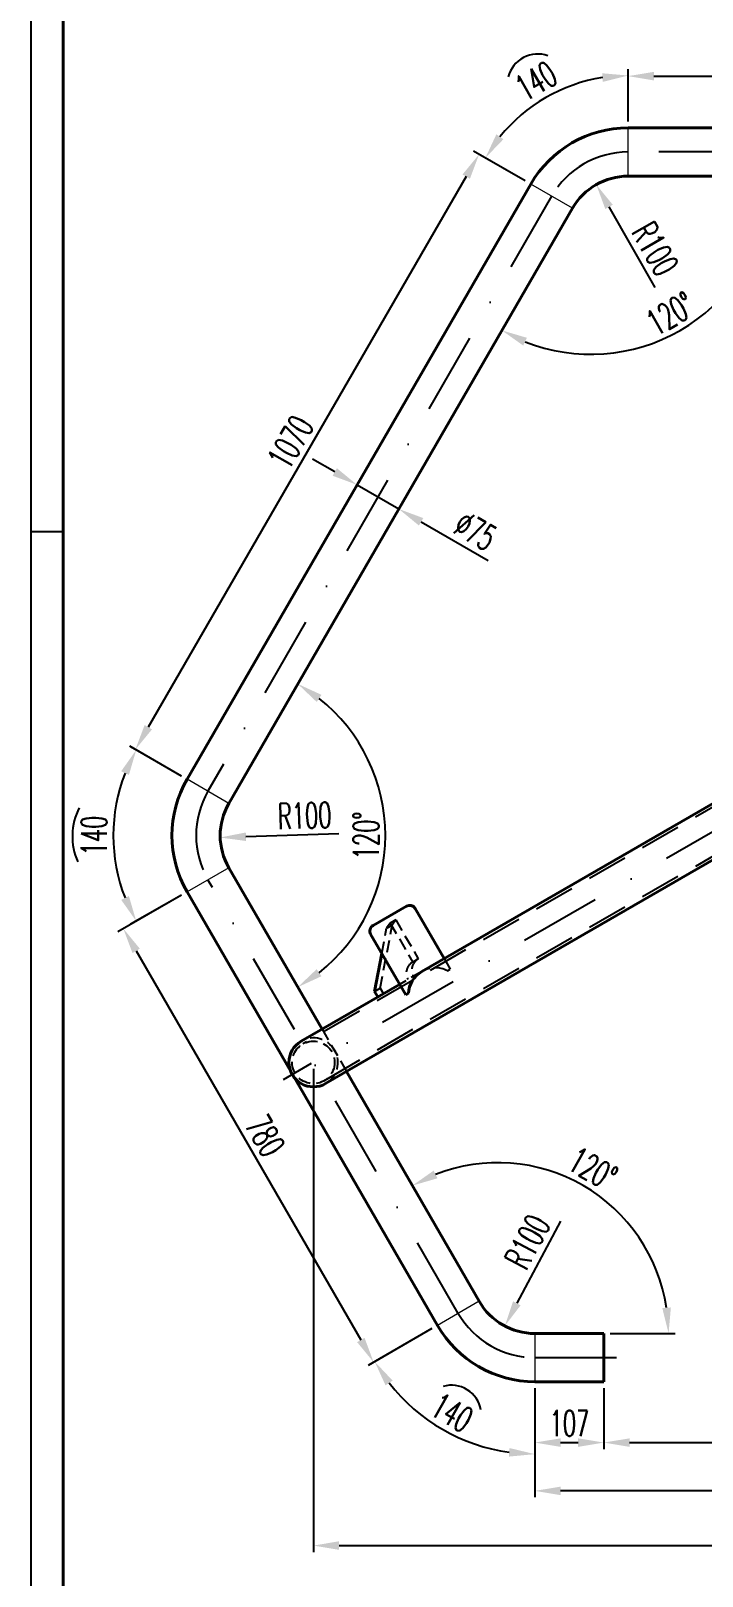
# Model space of a CAD drawing. Extents: x -3791 to -2950, y 5788 to 6382.
# Drawn here: x -3786.4 to -3682, y 5922.4 to 6162.8 of the extents above; entities that cross this region are included whole.
import ezdxf

# ---------------------------------------------------------------- set-up
doc = ezdxf.new("R2010")
doc.units = 0
doc.linetypes.add('STRICHPUNKT', pattern=[25.4, 12.7, -6.35, 0, -6.35])
doc.linetypes.add('VERDECKT', pattern=[9.525, 6.35, -3.175])
doc.layers.get('Defpoints').update_dxf_attribs({"linetype": 'CONTINUOUS'})
for name, color, linetype, lineweight in [('ACHSE', 150, 'STRICHPUNKT', 25), ('BEM', 6, 'CONTINUOUS', 25), ('SCHRAFFUR', 252, 'CONTINUOUS', 13), ('VERDECKT', 2, 'VERDECKT', 25), ('VOLL_03', 6, 'CONTINUOUS', 25), ('VOLL_05', 7, 'CONTINUOUS', 40)]:
    doc.layers.add(name, color=color, linetype=linetype, lineweight=lineweight)
doc.styles.get("Standard").update_dxf_attribs({"font": 'romans.shx', "width": 0.6})
doc.dimstyles.get("Standard").update_dxf_attribs({"dimtxt": 4, "dimasz": 4, "dimexe": 1, "dimexo": 1, "dimgap": 1, "dimtad": 1, "dimdsep": 46, "dimtxsty": 'Standard', "dimcen": 0, "dimclrd": 256, "dimclre": 256, "dimclrt": 256, "dimazin": 0, "dimtfac": 1, "dimtmove": 0, "dimatfit": 3, "dimfxl": 0, "dimtolj": 1, "dimtzin": 0, "dimarcsym": 0})

# ---------------------------------------------------------------- blocks, each defined once
blk = doc.blocks.new('*D120')
at = {"layer": 'BEM', "lineweight": -2}
for p, q in [((-3708.01, 5951.67), (-3708.01, 5942.2)), ((-3697.28, 5951.67), (-3697.28, 5942.2)), ((-3704.01, 5943.2), (-3701.28, 5943.2))]:
    blk.add_line(p, q, dxfattribs=at)
at = {"layer": 'BEM'}
for points in [[(-3704.01, 5943.86), (-3704.01, 5942.53), (-3708.01, 5943.2)], [(-3701.28, 5943.86), (-3701.28, 5942.53), (-3697.28, 5943.2)]]:
    blk.add_solid(points, dxfattribs=at)
at = {"layer": 'Defpoints', "color": 0}
for p in [(-3708.01, 5952.67), (-3697.28, 5952.67), (-3697.28, 5943.2)]:
    blk.add_point(p, dxfattribs=at)
at = {"layer": 'BEM', "insert": (-3702.64, 5946.2), "char_height": 4, "attachment_point": 5}
blk.add_mtext('\\A1;107', dxfattribs=at)
blk = doc.blocks.new('*D118')
at = {"layer": 'BEM', "lineweight": -2}
for p, q in [((-3724.03, 5960.92), (-3733.78, 5955.29)), ((-3708.01, 5951.67), (-3708.01, 5940.4))]:
    blk.add_line(p, q, dxfattribs=at)
blk.add_arc((-3708.01, 5970.17), 28.76, 217.9745, 262.0255, dxfattribs=at)
at = {"layer": 'BEM'}
for points in [[(-3731.23, 5952.1), (-3730.13, 5952.84), (-3732.92, 5955.79)], [(-3711.95, 5942.35), (-3712.04, 5941.02), (-3708.01, 5941.4)]]:
    blk.add_solid(points, dxfattribs=at)
at = {"layer": 'Defpoints', "color": 0}
for p in [(-3716.67, 5965.17), (-3723.16, 5961.42), (-3708.01, 5960.17), (-3708.01, 5952.67), (-3726.49, 5948.13)]:
    blk.add_point(p, dxfattribs=at)
at = {"layer": 'BEM', "insert": (-3720.89, 5947.86), "char_height": 4, "attachment_point": 5, "rotation": 330}
blk.add_mtext('\\A1;140', dxfattribs=at)
blk = doc.blocks.new('*D117')
at = {"layer": 'BEM', "lineweight": -2}
for p, q in [((-3762.97, 6046.86), (-3770.87, 6051.42)), ((-3762.97, 6028.36), (-3770.87, 6023.8))]:
    blk.add_line(p, q, dxfattribs=at)
blk.add_arc((-3746.94, 6037.61), 26.63, 158.6148, 201.3852, dxfattribs=at)
at = {"layer": 'BEM'}
for points in [[(-3772.34, 6047.61), (-3771.14, 6047.03), (-3770, 6050.92)], [(-3771.14, 6028.19), (-3772.34, 6027.61), (-3770, 6024.3)]]:
    blk.add_solid(points, dxfattribs=at)
at = {"layer": 'Defpoints', "color": 0}
for p in [(-3762.1, 6046.36), (-3773.17, 6042.23), (-3755.6, 6042.61), (-3755.6, 6032.61), (-3762.1, 6028.86)]:
    blk.add_point(p, dxfattribs=at)
at = {"layer": 'BEM', "insert": (-3776.57, 6037.61), "char_height": 4, "attachment_point": 5, "rotation": 90}
blk.add_mtext('\\A1;140', dxfattribs=at)
blk = doc.blocks.new('*D116')
at = {"layer": 'BEM', "lineweight": -2}
for p, q in [((-3693.51, 6148.67), (-3693.51, 6156.81)), ((-3709.53, 6139.42), (-3716.58, 6143.49))]:
    blk.add_line(p, q, dxfattribs=at)
blk.add_arc((-3693.51, 6130.17), 25.64, 98.9475, 141.0525, dxfattribs=at)
at = {"layer": 'BEM'}
for points in [[(-3697.55, 6156.16), (-3697.44, 6154.83), (-3693.51, 6155.81)], [(-3712.9, 6145.91), (-3714, 6146.66), (-3715.71, 6142.99)]]:
    blk.add_solid(points, dxfattribs=at)
at = {"layer": 'Defpoints', "color": 0}
for p in [(-3702.28, 6154.26), (-3693.51, 6147.67), (-3693.51, 6140.17), (-3708.66, 6138.92), (-3702.17, 6135.17)]:
    blk.add_point(p, dxfattribs=at)
at = {"layer": 'BEM', "insert": (-3707.83, 6154.97), "char_height": 4, "attachment_point": 5, "rotation": 30}
blk.add_mtext('\\A1;140', dxfattribs=at)
blk = doc.blocks.new('*D115')
at = {"layer": 'BEM', "lineweight": -2}
blk.add_line((-3696.28, 5960.17), (-3686.22, 5960.17), dxfattribs=at)
blk.add_arc((-3713.78, 5960.17), 26.56, 8.6378, 111.3622, dxfattribs=at)
at = {"layer": 'BEM'}
for points in [[(-3723.16, 5984.3), (-3723.74, 5985.5), (-3727.06, 5983.17)], [(-3686.86, 5964.21), (-3688.19, 5964.11), (-3687.22, 5960.17)]]:
    blk.add_solid(points, dxfattribs=at)
at = {"layer": 'Defpoints', "color": 0}
for p in [(-3737.3, 6000.91), (-3693.44, 5977.24), (-3716.67, 5965.17), (-3708.01, 5960.17), (-3697.28, 5960.17)]:
    blk.add_point(p, dxfattribs=at)
at = {"layer": 'BEM', "insert": (-3699, 5985.77), "char_height": 4, "attachment_point": 5, "rotation": 330}
blk.add_mtext('\\A1;120°', dxfattribs=at)
blk = doc.blocks.new('*D114')
at = {"layer": 'BEM', "lineweight": -2}
blk.add_arc((-3699.28, 6140.17), 27.72, 248.2764, 351.7236, dxfattribs=at)
at = {"layer": 'BEM'}
for points in [[(-3672.52, 6136.23), (-3671.19, 6136.13), (-3671.56, 6140.17)], [(-3709.83, 6113.82), (-3709.25, 6115.02), (-3713.14, 6116.17)]]:
    blk.add_solid(points, dxfattribs=at)
at = {"layer": 'Defpoints', "color": 0}
for p in [(-3693.51, 6140.17), (-3663.08, 6140.17), (-3702.17, 6135.17), (-3694.47, 6112.87), (-3755.6, 6042.61)]:
    blk.add_point(p, dxfattribs=at)
at = {"layer": 'BEM', "insert": (-3686.92, 6118.76), "char_height": 4, "attachment_point": 5, "rotation": 30}
blk.add_mtext('\\A1;120°', dxfattribs=at)
blk = doc.blocks.new('*D113')
at = {"layer": 'BEM', "lineweight": -2}
blk.add_arc((-3758.49, 6037.61), 27.23, 308.4241, 51.5759, dxfattribs=at)
at = {"layer": 'BEM'}
for points in [[(-3741.94, 6058.39), (-3741.19, 6059.49), (-3744.88, 6061.19)], [(-3741.19, 6015.73), (-3741.94, 6016.83), (-3744.88, 6014.03)]]:
    blk.add_solid(points, dxfattribs=at)
at = {"layer": 'Defpoints', "color": 0}
for p in [(-3702.17, 6135.17), (-3755.6, 6042.61), (-3755.6, 6032.61), (-3732.9, 6028.3), (-3741.11, 6007.5)]:
    blk.add_point(p, dxfattribs=at)
at = {"layer": 'BEM', "insert": (-3734.26, 6037.61), "char_height": 4, "attachment_point": 5, "rotation": 90}
blk.add_mtext('\\A1;120°', dxfattribs=at)
blk = doc.blocks.new('*D112')
at = {"layer": 'BEM', "lineweight": -2}
for p, q in [((-3693.51, 6148.67), (-3693.51, 6156.72)), ((-3689.51, 6155.72), (-3629.05, 6155.72)), ((-3625.05, 6148.67), (-3625.05, 6156.72))]:
    blk.add_line(p, q, dxfattribs=at)
at = {"layer": 'BEM'}
for points in [[(-3689.51, 6156.38), (-3689.51, 6155.05), (-3693.51, 6155.72)], [(-3629.05, 6156.38), (-3629.05, 6155.05), (-3625.05, 6155.72)]]:
    blk.add_solid(points, dxfattribs=at)
at = {"layer": 'Defpoints', "color": 0}
for p in [(-3625.05, 6155.72), (-3693.51, 6147.67), (-3625.05, 6147.67)]:
    blk.add_point(p, dxfattribs=at)
at = {"layer": 'BEM', "insert": (-3659.28, 6158.72), "char_height": 4, "attachment_point": 5}
blk.add_mtext('\\A1;685', dxfattribs=at)
blk = doc.blocks.new('*D111')
at = {"layer": 'BEM', "lineweight": -2}
for p, q in [((-3762.97, 6028.36), (-3772.88, 6022.64)), ((-3770.01, 6019.67), (-3735.08, 5959.16)), ((-3724.03, 5960.92), (-3733.94, 5955.19))]:
    blk.add_line(p, q, dxfattribs=at)
at = {"layer": 'BEM'}
for points in [[(-3769.44, 6020.01), (-3770.59, 6019.34), (-3772.01, 6023.14)], [(-3734.5, 5959.49), (-3735.65, 5958.82), (-3733.08, 5955.69)]]:
    blk.add_solid(points, dxfattribs=at)
at = {"layer": 'Defpoints', "color": 0}
for p in [(-3762.1, 6028.86), (-3723.16, 5961.42), (-3733.08, 5955.69)]:
    blk.add_point(p, dxfattribs=at)
at = {"layer": 'BEM', "insert": (-3749.95, 5990.92), "char_height": 4, "attachment_point": 5, "rotation": 300}
blk.add_mtext('\\A1;780', dxfattribs=at)
blk = doc.blocks.new('*D110')
at = {"layer": 'BEM', "lineweight": -2}
for p, q in [((-3709.53, 6139.42), (-3717.55, 6144.05)), ((-3718.69, 6140.09), (-3768.13, 6054.46)), ((-3762.97, 6046.86), (-3770.99, 6051.49))]:
    blk.add_line(p, q, dxfattribs=at)
at = {"layer": 'BEM'}
for points in [[(-3719.26, 6140.42), (-3718.11, 6139.75), (-3716.69, 6143.55)], [(-3768.7, 6054.79), (-3767.55, 6054.12), (-3770.13, 6050.99)]]:
    blk.add_solid(points, dxfattribs=at)
at = {"layer": 'Defpoints', "color": 0}
for p in [(-3708.66, 6138.92), (-3770.13, 6050.99), (-3762.1, 6046.36)]:
    blk.add_point(p, dxfattribs=at)
at = {"layer": 'BEM', "insert": (-3746, 6098.77), "char_height": 4, "attachment_point": 5, "rotation": 60}
blk.add_mtext('\\A1;1070', dxfattribs=at)
blk = doc.blocks.new('*D7')
at = {"layer": 'BEM', "lineweight": -2}
for p, q in [((-3739.13, 6094.15), (-3742.59, 6096.15)), ((-3735.66, 6092.15), (-3729.17, 6088.4)), ((-3735.88, 6091.77), (-3736.16, 6091.29)), ((-3729.39, 6088.02), (-3729.67, 6087.54)), ((-3725.7, 6086.4), (-3715.26, 6080.37))]:
    blk.add_line(p, q, dxfattribs=at)
at = {"layer": 'BEM'}
for points in [[(-3738.79, 6094.73), (-3739.46, 6093.57), (-3735.66, 6092.15)], [(-3725.37, 6086.98), (-3726.04, 6085.82), (-3729.17, 6088.4)]]:
    blk.add_solid(points, dxfattribs=at)
at = {"layer": 'Defpoints', "color": 0}
for p in [(-3735.38, 6092.64), (-3729.17, 6088.4), (-3728.89, 6088.89)]:
    blk.add_point(p, dxfattribs=at)
at = {"layer": 'BEM', "insert": (-3717.25, 6084.99), "char_height": 4, "attachment_point": 5, "rotation": 330}
blk.add_mtext('\\A1;%%c75', dxfattribs=at)
blk = doc.blocks.new('*D6')
at = {"layer": 'BEM', "lineweight": -2}
blk.add_line((-3704.05, 5977.64), (-3710.82, 5964.87), dxfattribs=at)
at = {"layer": 'BEM'}
blk.add_solid([(-3711.4, 5965.18), (-3710.23, 5964.55), (-3712.69, 5961.33)], dxfattribs=at)
at = {"layer": 'Defpoints', "color": 0}
for p in [(-3708.01, 5970.17), (-3712.69, 5961.33)]:
    blk.add_point(p, dxfattribs=at)
at = {"layer": 'BEM', "insert": (-3709.15, 5974.43), "char_height": 4, "attachment_point": 5, "rotation": 62.0798}
blk.add_mtext('\\A1;R100', dxfattribs=at)
blk = doc.blocks.new('*D5')
at = {"layer": 'BEM', "lineweight": -2}
blk.add_line((-3738.49, 6037.87), (-3752.94, 6037.43), dxfattribs=at)
at = {"layer": 'BEM'}
blk.add_solid([(-3752.96, 6038.09), (-3752.92, 6036.76), (-3756.94, 6037.3)], dxfattribs=at)
at = {"layer": 'Defpoints', "color": 0}
for p in [(-3756.94, 6037.3), (-3746.94, 6037.61)]:
    blk.add_point(p, dxfattribs=at)
at = {"layer": 'BEM', "insert": (-3743.81, 6040.71), "char_height": 4, "attachment_point": 5, "rotation": 1.7638}
blk.add_mtext('\\A1;R100', dxfattribs=at)
blk = doc.blocks.new('*D4')
at = {"layer": 'BEM', "lineweight": -2}
blk.add_line((-3689.31, 6122.82), (-3696.48, 6135.38), dxfattribs=at)
at = {"layer": 'BEM'}
blk.add_solid([(-3695.9, 6135.71), (-3697.06, 6135.05), (-3698.46, 6138.85)], dxfattribs=at)
at = {"layer": 'Defpoints', "color": 0}
for p in [(-3698.46, 6138.85), (-3693.51, 6130.17)]:
    blk.add_point(p, dxfattribs=at)
at = {"layer": 'BEM', "insert": (-3689.3, 6128.85), "char_height": 4, "attachment_point": 5, "rotation": 299.7108}
blk.add_mtext('\\A1;R100', dxfattribs=at)
blk = doc.blocks.new('*D2')
at = {"layer": 'BEM', "lineweight": -2}
for p, q in [((-3742.45, 6001.33), (-3742.45, 5926.18)), ((-3576.11, 6001.33), (-3576.11, 5926.18)), ((-3738.45, 5927.18), (-3580.11, 5927.18))]:
    blk.add_line(p, q, dxfattribs=at)
at = {"layer": 'BEM'}
for points in [[(-3738.45, 5927.85), (-3738.45, 5926.52), (-3742.45, 5927.18)], [(-3580.11, 5927.85), (-3580.11, 5926.52), (-3576.11, 5927.18)]]:
    blk.add_solid(points, dxfattribs=at)
at = {"layer": 'Defpoints', "color": 0}
for p in [(-3742.45, 6002.33), (-3576.11, 6002.33), (-3576.11, 5927.18)]:
    blk.add_point(p, dxfattribs=at)
at = {"layer": 'BEM', "insert": (-3659.28, 5930.18), "char_height": 4, "attachment_point": 5}
blk.add_mtext('\\A1;1663.44', dxfattribs=at)
blk = doc.blocks.new('*D1')
at = {"layer": 'BEM', "lineweight": -2}
for p, q in [((-3708.01, 5951.67), (-3708.01, 5934.69)), ((-3610.55, 5951.67), (-3610.55, 5934.69)), ((-3614.55, 5935.69), (-3704.01, 5935.69))]:
    blk.add_line(p, q, dxfattribs=at)
at = {"layer": 'BEM'}
for points in [[(-3704.01, 5936.35), (-3704.01, 5935.02), (-3708.01, 5935.69)], [(-3614.55, 5936.35), (-3614.55, 5935.02), (-3610.55, 5935.69)]]:
    blk.add_solid(points, dxfattribs=at)
at = {"layer": 'Defpoints', "color": 0}
for p in [(-3708.01, 5952.67), (-3610.55, 5952.67), (-3708.01, 5935.69)]:
    blk.add_point(p, dxfattribs=at)
at = {"layer": 'BEM', "insert": (-3659.28, 5938.69), "char_height": 4, "attachment_point": 5}
blk.add_mtext('\\A1;974.53', dxfattribs=at)
blk = doc.blocks.new('*D0')
at = {"layer": 'BEM', "lineweight": -2}
for p, q in [((-3697.28, 5951.67), (-3697.28, 5942.2)), ((-3621.28, 5951.67), (-3621.28, 5942.2)), ((-3693.28, 5943.2), (-3625.28, 5943.2))]:
    blk.add_line(p, q, dxfattribs=at)
at = {"layer": 'BEM'}
for points in [[(-3693.28, 5943.86), (-3693.28, 5942.53), (-3697.28, 5943.2)], [(-3625.28, 5943.86), (-3625.28, 5942.53), (-3621.28, 5943.2)]]:
    blk.add_solid(points, dxfattribs=at)
at = {"layer": 'Defpoints', "color": 0}
for p in [(-3697.28, 5952.67), (-3621.28, 5952.67), (-3621.28, 5943.2)]:
    blk.add_point(p, dxfattribs=at)
at = {"layer": 'BEM', "insert": (-3659.28, 5946.2), "char_height": 4, "attachment_point": 5}
blk.add_mtext('\\A1;760', dxfattribs=at)

msp = doc.modelspace()

# ---------------------------------------------------------------- linework, layer by layer
at = {"layer": 'ACHSE'}
for p, q in [((-3625.053, 6143.9176), (-3693.506, 6143.9176)), ((-3705.4138, 6137.0426), (-3758.8518, 6044.4852)), ((-3676.5393, 6040.3829), (-3747.1493, 5999.6162)), ((-3719.9138, 5963.2926), (-3758.8518, 6030.7352)), ((-3708.006, 5956.4176), (-3695.2795, 5956.4176))]:
    msp.add_line(p, q, dxfattribs=at)
for centre, start, end in [((-3693.506, 6130.1676), 90, 150), ((-3746.944, 6037.6102), 150, 210), ((-3708.006, 5970.1676), 210, 270)]:
    msp.add_arc(centre, 13.75, start, end, dxfattribs=at)
at = {"layer": 'BEM'}
for centre, radius, start, end in [((-3707.5412, 6154.3744), 4.775, 70.790731, 164.966956), ((-3770.0642, 6037.4834), 9.8686, 153.140771, 203.762413), ((-3720.9725, 5947.4743), 4.6442, 10.313559, 106.075037)]:
    msp.add_arc(centre, radius, start, end, dxfattribs=at)
at = {"layer": 'SCHRAFFUR'}
for p, q in [((-3693.506, 6140.1676), (-3693.506, 6147.6676)), ((-3702.1662, 6135.1676), (-3708.6614, 6138.9176)), ((-3755.6042, 6042.6102), (-3762.0994, 6046.3602)), ((-3755.6042, 6032.6102), (-3762.0994, 6028.8602)), ((-3716.6662, 5965.1676), (-3723.1614, 5961.4176)), ((-3708.006, 5960.1676), (-3708.006, 5952.6676))]:
    msp.add_line(p, q, dxfattribs=at)
at = {"layer": 'VERDECKT'}
for p, q in [((-3677.5295, 6043.6275), (-3744.1038, 6005.1908)), ((-3677.5295, 6035.995), (-3740.7988, 5999.4664))]:
    msp.add_line(p, q, dxfattribs=at)
at = {"layer": 'VERDECKT', "ltscale": 0.3}
for p, q in [((-3732.0687, 6013.8714), (-3730.1908, 6023.6824)), ((-3731.8094, 6019.2504), (-3731.0569, 6023.1824)), ((-3730.514, 6024.0066), (-3731.0569, 6023.1824)), ((-3731.0569, 6023.1824), (-3730.1908, 6023.6824)), ((-3729.6479, 6024.5066), (-3730.514, 6024.0066)), ((-3730.514, 6024.0066), (-3727.014, 6017.9444)), ((-3729.6479, 6024.5066), (-3730.1908, 6023.6824)), ((-3729.6479, 6024.5066), (-3726.1479, 6018.4444)), ((-3727.014, 6017.9444), (-3726.1479, 6018.4444)), ((-3722.1168, 6018.4623), (-3721.171, 6016.8241)), ((-3725.5809, 6016.4623), (-3729.045, 6014.4623)), ((-3721.604, 6016.5741), (-3721.171, 6016.8241)), ((-3732.9347, 6013.3714), (-3732.0687, 6013.8714)), ((-3732.0687, 6013.8714), (-3731.5687, 6013.0053)), ((-3741.1062, 6007.4988), (-3737.3012, 6000.9084))]:
    msp.add_line(p, q, dxfattribs=at)
msp.add_circle((-3742.4513, 6002.3286), 3.305, dxfattribs=at)
for centre, radius, start, end in [((-3726.014, 6016.2123), 2, 120, 210), ((-3725.1479, 6016.7123), 2, 120, 210), ((-3742.4513, 6002.3286), 3.805, 300, 120)]:
    msp.add_arc(centre, radius, start, end, dxfattribs=at)
msp.add_ellipse((-3723.6784, 6013.1671), major_axis=(-3.5067, -2.0246), ratio=0.93969262, start_param=3.66849473, end_param=4.71238898, dxfattribs=at)
at = {"layer": 'VOLL_03', "ltscale": 0.8}
for p, q in [((-3786.3783, 6376.8285), (-3786.3783, 5792.8285)), ((-3781.3783, 6084.8285), (-3786.3783, 6084.8285))]:
    msp.add_line(p, q, dxfattribs=at)
at = {"layer": 'VOLL_05', "ltscale": 0.8}
msp.add_line((-3781.3783, 6371.8285), (-3781.3783, 5797.8285), dxfattribs=at)
at = {"layer": 'VOLL_05'}
for p, q in [((-3625.053, 6147.6676), (-3693.506, 6147.6676)), ((-3663.0845, 6140.1676), (-3693.506, 6140.1676)), ((-3708.6614, 6138.9176), (-3762.0994, 6046.3602)), ((-3702.1662, 6135.1676), (-3755.6042, 6042.6102)), ((-3677.5295, 6044.2049), (-3725.5809, 6016.4623)), ((-3677.5295, 6035.4176), (-3740.5488, 5999.0334)), ((-3741.1062, 6007.4988), (-3755.6042, 6032.6102)), ((-3723.1614, 5961.4176), (-3762.0994, 6028.8602)), ((-3727.9829, 6026.6226), (-3733.179, 6023.6226)), ((-3726.6168, 6026.2566), (-3722.1168, 6018.4623)), ((-3733.545, 6022.2566), (-3728.0992, 6012.8241)), ((-3731.8094, 6019.2504), (-3732.9347, 6013.3714)), ((-3729.045, 6014.4623), (-3744.3538, 6005.6238)), ((-3732.9347, 6013.3714), (-3732.4347, 6012.5053)), ((-3727.6662, 6013.0741), (-3728.0992, 6012.8241)), ((-3716.6662, 5965.1676), (-3737.3012, 6000.9084)), ((-3708.006, 5960.1676), (-3697.2795, 5960.1676)), ((-3697.2795, 5952.6676), (-3697.2795, 5960.1676)), ((-3708.006, 5952.6676), (-3697.2795, 5952.6676))]:
    msp.add_line(p, q, dxfattribs=at)
for centre, radius, start, end in [((-3693.506, 6130.1676), 17.5, 90, 150), ((-3693.506, 6130.1676), 10, 90, 150), ((-3746.944, 6037.6102), 17.5, 150, 210), ((-3746.944, 6037.6102), 10, 150, 210), ((-3727.4829, 6025.7566), 1, 30, 120), ((-3732.679, 6022.7566), 1, 120, 210), ((-3742.4513, 6002.3286), 3.805, 120, 300), ((-3708.006, 5970.1676), 10, 210, 270), ((-3708.006, 5970.1676), 17.5, 210, 270)]:
    msp.add_arc(centre, radius, start, end, dxfattribs=at)
at = {"layer": 'VOLL_05', "extrusion": (0, 0, -1)}
msp.add_ellipse((-3723.6784, 6013.1671), major_axis=(3.5067, 2.0246), ratio=0.93969262, start_param=3.66849473, end_param=4.71238898, dxfattribs=at)

# ---------------------------------------------------------------- dimensions: what is measured, and where the dimension line sits
at = {"layer": 'BEM'}
for base, line1, line2, text, picture, middle in [((-3702.2755, 6154.2616), ((-3693.506, 6140.1676), (-3693.506, 6147.6676)), ((-3702.1662, 6135.1676), (-3708.6614, 6138.9176)), '140', '*D116', (-3707.8261, 6154.9708)), ((-3694.4668, 6112.8736), ((-3663.0845, 6140.1676), (-3693.506, 6140.1676)), ((-3702.1662, 6135.1676), (-3755.6042, 6042.6102)), '120°', '*D114', (-3686.9219, 6118.7637)), ((-3732.9029, 6028.2969), ((-3741.1062, 6007.4988), (-3755.6042, 6032.6102)), ((-3702.1662, 6135.1676), (-3755.6042, 6042.6102)), '120°', '*D113', (-3734.2607, 6037.6102)), ((-3773.1678, 6042.2342), ((-3755.6042, 6032.6102), (-3762.0994, 6028.8602)), ((-3755.6042, 6042.6102), (-3762.0994, 6046.3602)), '140', '*D117', (-3776.5724, 6037.6102)), ((-3693.4351, 5977.2385), ((-3716.6662, 5965.1676), (-3737.3012, 6000.9084)), ((-3708.006, 5960.1676), (-3697.2795, 5960.1676)), '120°', '*D115', (-3699.0006, 5985.7653)), ((-3726.4943, 5948.134), ((-3708.006, 5960.1676), (-3708.006, 5952.6676)), ((-3716.6662, 5965.1676), (-3723.1614, 5961.4176)), '140', '*D118', (-3720.8874, 5947.8564))]:
    dim = msp.add_angular_dim_2l(base=base, line1=line1, line2=line2, text=text, dimstyle='Standard', override={"dimlfac": 10}, dxfattribs=at)
    dim.commit()
    dim.dimension.update_dxf_attribs({"geometry": picture, "text_midpoint": middle})
for base, p1, p2, text, picture, middle in [((-3625.053, 6155.7168), (-3693.506, 6147.6676), (-3625.053, 6147.6676), '685', '*D112', (-3659.2795, 6158.7168)), ((-3697.2795, 5943.197), (-3708.006, 5952.6676), (-3697.2795, 5952.6676), '107', '*D120', (-3702.6427, 5946.197))]:
    dim = msp.add_linear_dim(base=base, p1=p1, p2=p2, text=text, dimstyle='Standard', override={"dimlfac": 10}, dxfattribs=at)
    dim.commit()
    dim.dimension.update_dxf_attribs({"geometry": picture, "text_midpoint": middle})
for p1, p2, distance, text, picture, middle in [((-3708.6614, 6138.9176), (-3762.0994, 6046.3602), -9.2675, '1070', '*D110', (-3746.0044, 6098.7727)), ((-3735.3804, 6092.6389), (-3728.8852, 6088.8889), -0.5627, '%%c<>', '*D7', (-3717.2495, 6084.9854)), ((-3762.0994, 6028.8602), (-3723.1614, 5961.4176), -11.4474, '780', '*D111', (-3749.9461, 5990.9152))]:
    dim = msp.add_aligned_dim(p1=p1, p2=p2, distance=distance, text=text, dimstyle='Standard', override={"dimlfac": 10}, dxfattribs=at)
    dim.commit()
    dim.dimension.update_dxf_attribs({"geometry": picture, "text_midpoint": middle})
for center, mpoint, picture, middle in [((-3693.506, 6130.1676), (-3698.4622, 6138.853), '*D4', (-3691.9058, 6127.3635)), ((-3746.944, 6037.6102), (-3756.9392, 6037.3024), '*D5', (-3743.7169, 6037.7096)), ((-3708.006, 5970.1676), (-3712.6884, 5961.3316), '*D6', (-3706.4942, 5973.0204))]:
    dim = msp.add_radius_dim(center=center, mpoint=mpoint, dimstyle='Standard', override={"dimlfac": 10}, dxfattribs=at)
    dim.commit()
    dim.dimension.update_dxf_attribs({"geometry": picture, "text_midpoint": middle, "dimtype": 132})
dim = msp.add_aligned_dim(p1=(-3742.4513, 6002.3286), p2=(-3576.1077, 6002.3286), distance=-75.1449, dimstyle='Standard', override={"dimlfac": 10}, dxfattribs=at)
dim.commit()
dim.dimension.update_dxf_attribs({"geometry": '*D2', "text_midpoint": (-3659.2795, 5930.1837)})
for base, p1, p2, picture, middle in [((-3708.006, 5935.6865), (-3610.553, 5952.6676), (-3708.006, 5952.6676), '*D1', (-3659.2795, 5938.6865)), ((-3621.2795, 5943.197), (-3697.2795, 5952.6676), (-3621.2795, 5952.6676), '*D0', (-3659.2795, 5946.197))]:
    dim = msp.add_linear_dim(base=base, p1=p1, p2=p2, dimstyle='Standard', override={"dimlfac": 10}, dxfattribs=at)
    dim.commit()
    dim.dimension.update_dxf_attribs({"geometry": picture, "text_midpoint": middle})

doc.saveas('drawing.dxf')
